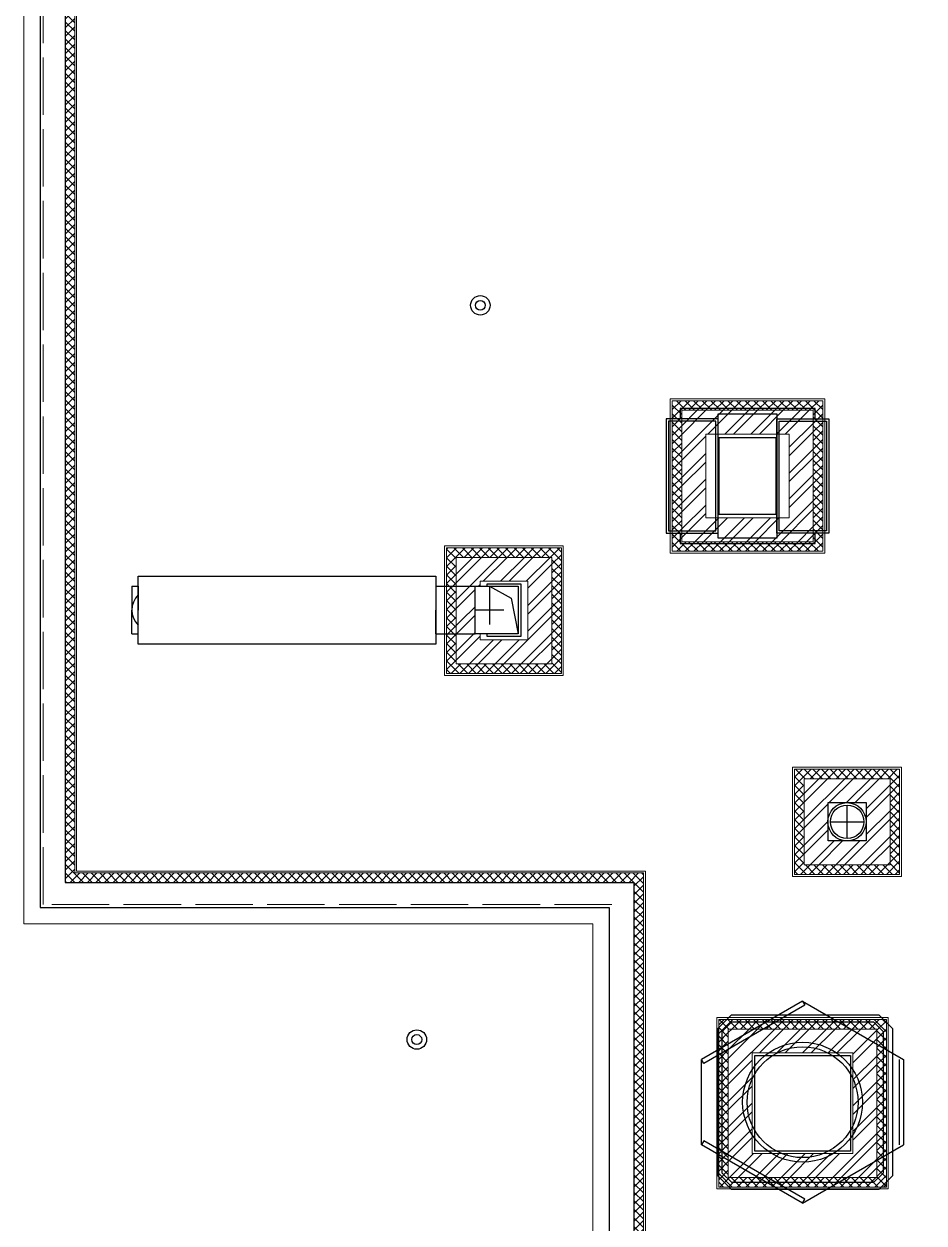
# Model space of a CAD drawing. Header units: millimetres. Extents: x -222892 to 671268, y 0 to 135099.
# Drawn here: x 595602 to 605002, y 103013 to 115540 of the extents above; entities that cross this region are included whole.
import ezdxf

# ---------------------------------------------------------------- set-up
doc = ezdxf.new("R2010")
doc.units = ezdxf.units.MM
doc.linetypes.add('ACAD_ISO02W100', pattern=[15, 12, -3])
doc.linetypes.add('HIDDEN', pattern=[6, 4, -2])
for name, color, linetype in [('Aks_скрытые_линии', 7, 'HIDDEN'), ('Aks_Схема', 3, 'Continuous'), ('АР_Парапет', 142, 'Continuous'), ('Аэратор', 20, 'Continuous'), ('М_0_ВД1', 1, 'Continuous'), ('М_0_ПД2', 181, 'Continuous'), ('М_3_транзиты 7эт', 112, 'Continuous'), ('М_дефлектор', 122, 'Continuous'), ('ПРОЕМЫ ОВ', 173, 'Continuous')]:
    doc.layers.add(name, color=color, linetype=linetype)
for name, color, linetype, lineweight in [('АР_Навесной фасад', 190, 'Continuous', 5), ('АР_Перегородки кирпич', 244, 'Continuous', 5), ('АР_Перегородки_кирпич_Штрих', 244, 'Continuous', 5), ('АР_Утеплитель', 154, 'Continuous', 5), ('АР_Штрих утеплитель', 24, 'Continuous', 5), ('М_0_В35', 142, 'Continuous', 25), ('пунктир', 251, 'Continuous', 5)]:
    doc.layers.add(name, color=color, linetype=linetype, lineweight=lineweight)
pattern_1 = [(45, (0, 0), (-44.90128060534577, 44.90128060534577), []), (135, (0, 0), (-44.90128060534577, -44.90128060534576), [])]
pattern_2 = [(45, (0, 0), (-134.7038418160373, 134.7038418160373), []), (45, (89.80260000000001, 0), (-134.7038418160373, 134.7038418160373), [])]

# ---------------------------------------------------------------- blocks, each defined once
blk = doc.blocks.new('A$Cd8bddbec')
at = {"color": 251, "linetype": 'ByBlock'}
for points in [[(-1.812643679179009, 174.9906120993133), (-1.812643679179052, -174.9906120993133)], [(-174.9999951755477, 0.04109207082366099), (174.9999951755478, 0.04109207082365231)]]:
    blk.add_lwpolyline(points, dxfattribs=at)
blk.add_circle((0, 0), 175, dxfattribs=at)
at = {"layer": 'М_дефлектор'}
blk.add_circle((-1.812643679179018, 0.04109207082365174), 200, dxfattribs=at)
blk = doc.blocks.new('*U4720')
at = {"linetype": 'ByBlock'}
for p, q in [((-15.5535269721835, -3.55), (-15.5535269721835, 3.55)), ((-15.5535269721835, 3.55), (15.55207691330563, 3.55)), ((15.55207691330563, 3.55), (15.55207691330563, -3.55)), ((15.55207691330563, -3.55), (-15.5535269721835, -3.55))]:
    blk.add_line(p, q, dxfattribs=at)
blk = doc.blocks.new('Aks_es_drop_rect_500_300_100_50_50_wipe')
at = {"color": 0, "linetype": 'ByBlock', "lineweight": -2}
blk.add_wipeout([(-2.5, 1.5), (2.5, 1.5), (2.5, -3), (-2.5, -3)], dxfattribs=at)
blk = doc.blocks.new('Aks_es_drop_rect_500_300_100_50_50')
at = {"color": 0, "linetype": 'ByBlock', "lineweight": -2}
blk.add_blockref('Aks_es_drop_rect_500_300_100_50_50_wipe', (0, 0), dxfattribs=at)
for p, q in [((-2.5, 1.5), (2.5, 1.5)), ((-2.5, -3), (-2.5, 1.5)), ((2.5, 1.5), (2.5, -3)), ((2.5, -3), (-2.5, -3))]:
    blk.add_line(p, q, dxfattribs=at)
at = {"layer": 'Aks_скрытые_линии'}
for p, q in [((-1.25, 0.75), (2.5, 1.5)), ((-2.5, -1.5), (-1.25, 0.75)), ((-2.5, -1.5), (2.5, -1.5))]:
    blk.add_line(p, q, dxfattribs=at)
at = {"layer": 'Aks_Схема'}
blk.add_line((0, 0), (0, -3), dxfattribs=at)
blk = doc.blocks.new('A$C64099ede')
at = {"layer": 'М_0_ПД2', "color": 251}
for points in [[(-454.9999999971478, -1.746229827404022e-10), (-192.3056275165873, 454.9999999986612)], [(-454.9999999970314, 0), (-192.3056275165873, 454.9999999986612)], [(-437.679491921328, -10), (-174.9851194408839, 444.9999999986612)], [(-192.3056275165873, 454.9999999986612), (192.3056275208946, 454.9999999986612)], [(-192.3056275165873, 454.9999999986612), (192.3056275208946, 454.9999999986612)], [(-174.9851194408839, 444.9999999986612), (-192.3056275165873, 454.9999999986612)], [(174.9851194451912, 444.9999999986612), (192.3056275208946, 454.9999999986612)], [(437.6794919256354, -10), (174.9851194451912, 444.9999999986612)], [(455.0000000014552, -1.746229827404022e-10), (192.3056275208946, 454.9999999986612)], [(-454.9999999971478, 1.746229827404022e-10), (-192.3056275165873, -454.9999999986612)], [(-454.9999999970314, 0), (-437.679491921328, -10)], [(455.0000000014552, 1.746229827404022e-10), (192.3056275208946, -454.9999999986612)], [(455.0000000013388, 0), (437.6794919256354, -10)], [(192.305627519323, -435.0000000013388), (-192.3056275150157, -435.0000000013388)], [(192.305627519323, -455.0000000013388), (-192.3056275150157, -455.0000000013388)], [(192.305627519323, -455.0000000013388), (-192.3056275150157, -455.0000000013388)]]:
    blk.add_lwpolyline(points, dxfattribs=at)
blk.add_circle((0, 0), 270, dxfattribs=at)
at = {"layer": 'М_0_ПД2', "color": 7}
blk.add_circle((0, 0), 250, dxfattribs=at)
blk = doc.blocks.new('A$C744eaef8')
at = {"layer": 'М_0_ПД2', "color": 7}
for points in [[(390.4054068390979, -477.1152535710717), (-390.4054040010087, -477.1152535710717), (-462.7027013009647, -404.8179562711157), (-462.7027013009647, 375.9928545688745), (-390.4054040010087, 448.2901518689469), (390.4054068390979, 448.2901518689469), (462.7027041390538, 375.9928545688745), (462.7027041390538, -404.8179562711157)], [(375.4321480205981, -426.5540561266243), (-375.4321417546598, -426.5540561266243), (-426.5540509370621, -375.4321469443385), (-426.5540509370621, 375.4321428312687), (-375.4321417546598, 426.5540520134382), (375.4321480208309, 426.5540520134382), (426.5540572030004, 375.4321428311523), (426.5540572030004, -375.4321469443385)]]:
    blk.add_lwpolyline(points, close=True, dxfattribs=at)
at = {"layer": 'М_0_ПД2', "xscale": 1.175824175868132, "yscale": 1.175824175868132, "zscale": 1.175824175868132}
blk.add_blockref('A$C64099ede', (0, 0), dxfattribs=at)
blk = doc.blocks.new('A$C608f0813')
at = {"layer": 'М_0_ВД1', "color": 7}
for points in [[(677.5000017454149, 574.9999988851778), (677.5000017454149, 677.4999988881755), (-677.4999982545851, 677.4999988881755), (-677.4999982545851, 574.9999988851778)], [(-677.4999982545851, -575.0000011148222), (-677.4999982545851, -677.5000011118245), (677.5000017454149, -677.5000011118245), (677.5000017454149, -575.0000011148222)]]:
    blk.add_lwpolyline(points, dxfattribs=at)
at = {"layer": 'М_0_ВД1'}
for points in [[(-293.9614650491276, 624.9999988851778), (293.9614685358829, 624.9999988851778), (293.9614685358829, -625.0000011148222), (-293.9614650491276, -625.0000011148222)], [(-817.4999982525478, -575.0000011148222), (-293.961465045053, -575.0000011148222), (-293.961465045053, 574.9999988851778), (-817.4999982525478, 574.9999988851778)], [(817.5000017433777, -575.0000011148222), (293.9614685358829, -575.0000011148222), (293.9614685358829, 574.9999988851778), (817.5000017433777, 574.9999988851778)]]:
    blk.add_lwpolyline(points, close=True, dxfattribs=at)
at = {"layer": 'М_0_ВД1', "color": 251}
for points in [[(-792.4999982525478, -550.0000011148222), (-318.961465045053, -550.0000011148222), (-318.961465045053, 549.9999988851778), (-792.4999982525478, 549.9999988851778)], [(792.5000017433777, -550.0000011148222), (318.9614685358829, -550.0000011148222), (318.9614685358829, 549.9999988851778), (792.5000017433777, 549.9999988851778)]]:
    blk.add_lwpolyline(points, close=True, dxfattribs=at)

msp = doc.modelspace()

# ---------------------------------------------------------------- hatches: boundary and pattern name
at = {"layer": 'АР_Перегородки_кирпич_Штрих', "ltscale": 500}
h = msp.add_hatch(dxfattribs=at)
h.set_pattern_fill('ANSI32', color=256, scale=20)
h.set_pattern_definition(pattern_2)
h.paths.add_polyline_path([(603594.9840929147, 110381.301025819), (602721.9840929147, 110381.301025819), (602721.9840929147, 111254.301025819), (603594.9840929147, 111254.301025819)], flags=16)
h.paths.add_polyline_path([(603844.9840929147, 110131.301025819), (602471.9840929147, 110131.301025819), (602471.9840929147, 111504.301025819), (603844.9840929147, 111504.301025819)])
h = msp.add_hatch(dxfattribs=at)
h.set_pattern_fill('ANSI32', color=256, scale=20)
h.set_pattern_definition(pattern_2)
h.paths.add_polyline_path([(600864.926233595, 109104.6619866958), (600364.926233595, 109104.6619866959), (600364.9262314842, 109717.4119871762), (600864.9262314842, 109717.4119871762)], flags=16)
h.paths.add_polyline_path([(601114.9262344562, 108854.6619866958), (600114.9262344562, 108854.6619866959), (600114.9262306229, 109967.4119871762), (601114.9262306229, 109967.4119871761)])
h = msp.add_hatch(dxfattribs=at)
h.set_pattern_fill('ANSI32', color=256, scale=20)
h.set_pattern_definition(pattern_2)
h.paths.add_polyline_path([(604397.3857400967, 107004.9283540676), (603999.1983842109, 107004.9004554736), (603999.1983842109, 107404.9004554736), (604397.3857400967, 107404.9283540676)], flags=16)
h.paths.add_polyline_path([(604647.3857400967, 106754.9458694509), (603749.1983842109, 106754.882938863), (603749.1983842109, 107654.8829400902), (604647.3857400967, 107654.9458706782)])
h = msp.add_hatch(dxfattribs=at)
h.set_pattern_fill('ANSI32', color=256, scale=20)
h.set_pattern_definition(pattern_2)
h.paths.add_polyline_path([(604509.0925490647, 103488.9907927899), (602958.0925490647, 103488.9907927899), (602958.0925490647, 105039.9907927899), (604509.0925490647, 105039.9907927899)])
h.paths.add_polyline_path([(604259.0925490647, 103738.9907927899), (603208.0925490647, 103738.9907927899), (603208.0925490647, 104789.9907927899), (604259.0925490647, 104789.9907927899)], flags=16)
at = {"layer": 'АР_Утеплитель', "ltscale": 500}
h = msp.add_hatch(dxfattribs=at)
h.set_pattern_fill('ANSI37', color=256, scale=20)
h.set_pattern_definition(pattern_1)
h.paths.add_polyline_path([(603844.9840929147, 110131.301025819), (602471.9840929147, 110131.301025819), (602471.9840929147, 111504.301025819), (603844.9840929147, 111504.301025819)], flags=16)
h.paths.add_polyline_path([(603944.9840929147, 110031.301025819), (602371.9840929147, 110031.301025819), (602371.9840929147, 111604.301025819), (603944.9840929147, 111604.301025819)])
h = msp.add_hatch(dxfattribs=at)
h.set_pattern_fill('ANSI37', color=256, scale=20)
h.set_pattern_definition(pattern_1)
h.paths.add_polyline_path([(601114.9262344562, 108854.6619866958), (600114.9262344562, 108854.6619866959), (600114.9262306229, 109967.4119871762), (601114.9262306229, 109967.4119871761)], flags=16)
h.paths.add_polyline_path([(601214.9262348006, 108754.6619866958), (600014.9262348006, 108754.661986696), (600014.9262302783, 110067.4119871763), (601214.9262302783, 110067.4119871761)])
h = msp.add_hatch(dxfattribs=at)
h.set_pattern_fill('ANSI37', color=256, scale=20)
h.set_pattern_definition(pattern_1)
h.paths.add_polyline_path([(604647.3857400967, 106754.9458694509), (603749.1983842109, 106754.882938863), (603749.1983842109, 107654.8829400902), (604647.3857400967, 107654.9458706782)], flags=16)
h.paths.add_polyline_path([(604747.3857400967, 106654.9528756043), (603649.1983842109, 106654.8759322188), (603649.1983842109, 107754.8759339369), (604747.3857400967, 107754.9528773224)])
h = msp.add_hatch(dxfattribs=at)
h.set_pattern_fill('ANSI37', color=256, scale=20)
h.set_pattern_definition(pattern_1)
h.paths.add_polyline_path([(604609.0925490647, 103388.9907927899), (602858.0925490647, 103388.9907927899), (602858.0925490647, 105139.9907927899), (604609.0925490647, 105139.9907927899)])
h.paths.add_polyline_path([(604509.0925490647, 103488.9907927899), (602958.0925490647, 103488.9907927899), (602958.0925490647, 105039.9907927899), (604509.0925490647, 105039.9907927899)], flags=16)
at = {"layer": 'АР_Штрих утеплитель', "ltscale": 500}
h = msp.add_hatch(dxfattribs=at)
h.set_pattern_fill('ANSI37', color=256, scale=20)
h.set_pattern_definition(pattern_1)
h.paths.add_polyline_path([(625642.3499963752, 127630.6824583524), (623063.6052688621, 127630.6824583524), (623063.6052688621, 127530.6824583524), (625642.3499963752, 127530.6824583524)])
edge = h.paths.add_edge_path()
edge.add_line((623063.6052688621, 127630.6824583524), (617092.3499963747, 127630.6824583525))
edge.add_line((617092.3499963747, 127630.6824583525), (617092.3499963748, 130631.1380299823))
edge.add_line((617092.3499963749, 130631.1380299823), (608032.3499963749, 130630.6824583525))
edge.add_line((608032.3499963749, 130630.6824583525), (608032.3499963749, 127122.7369796679))
edge.add_line((608032.3499963749, 127122.7369796679), (607541.3974972754, 127122.7369796679))
edge.add_arc((608841.0206282367, 116876.8313636951), 10328.00087983884, 97.22897371527748, 132.4844128153411)
edge.add_arc((606823.4037051329, 119160.6824583515), 7281.276563062834, 132.9138654462874, 150.3769831410849)
edge.add_arc((606823.4037051338, 119160.6824583511), 7281.276563063785, 150.3769831410856, 179.9999999999889)
edge.add_line((599542.1271420699, 119160.6824583525), (599542.12714207, 118630.6824583648))
edge.add_line((599542.1271420701, 118630.6824583648), (596032.3499963746, 118630.6824583648))
edge.add_line((596032.3499963745, 118630.6824583648), (596032.3499963745, 106570.6824583523))
edge.add_line((596032.3499963745, 106570.6824583523), (601972.2288270028, 106570.6824583522))
edge.add_line((601972.2288270027, 106570.6824583522), (601972.2288270026, 82275.68245835447))
edge.add_line((601972.2288270027, 82275.68245835447), (608482.4174433206, 82275.68244763688))
edge.add_line((608482.4174433206, 82275.68244763688), (608482.4174435138, 82375.68244763654))
edge.add_line((608482.4174435136, 82375.68244763654), (602072.2288270026, 82375.68245835447))
edge.add_line((602072.2288270027, 82375.68245835447), (602072.2288270027, 106670.6824583523))
edge.add_line((602072.2288270027, 106670.6824583523), (596132.3499963743, 106670.6824583523))
edge.add_line((596132.3499963742, 106670.6824583523), (596132.3499963745, 118530.6824583648))
edge.add_line((596132.3499963745, 118530.6824583648), (599642.12714207, 118530.6824583648))
edge.add_line((599642.1271420701, 118530.6824583648), (599643.6052673388, 119295.6824583508))
edge.add_arc((606820.6534321869, 119161.8791517242), 7178.295318904981, 150.1859382412759, 178.9319457575193, ccw=False)
edge.add_arc((606823.403705134, 119160.6824583507), 7181.276563064186, 133.0783930265534, 150.1885639364678, ccw=False)
edge.add_arc((608840.4861857484, 116878.6115553474), 10226.16664863278, 97.26253171683669, 132.6002756336445, ccw=False)
edge.add_line((607547.7357453064, 127022.7369796679), (608132.3499963749, 127022.7369796679))
edge.add_line((608132.3499963749, 127022.7369796679), (608132.3499963749, 130530.6824583525))
edge.add_line((608132.3499963749, 130530.6824583525), (616992.3499963749, 130530.6824583525))
edge.add_line((616992.3499963749, 130530.6824583525), (616992.3499963749, 127630.6824583525))
edge.add_line((616992.3499963747, 127630.6824583525), (616992.3499963748, 127530.6824583524))
edge.add_line((616992.3499963749, 127530.6824583524), (623063.6052688623, 127530.6824583524))
edge.add_line((623063.6052688621, 127530.6824583524), (623063.605268862, 127630.6824583524))

# ---------------------------------------------------------------- linework, layer by layer
at = {"layer": 'АР_Навесной фасад', "ltscale": 100}
for p, q in [((595602.3499963745, 119060.6824583648), (595602.3499963745, 106140.6824583525)), ((595602.3499963745, 106140.6824583525), (601542.2288270029, 106140.6824583522)), ((601542.2288270029, 106140.6824583522), (601542.2288270029, 81845.68245835468))]:
    msp.add_line(p, q, dxfattribs=at)
at = {"layer": 'АР_Парапет', "ltscale": 500}
for p, q in [((595772.3499963745, 118890.6824583648), (595772.3499963745, 106310.6824583524)), ((596032.3499963745, 118630.6824583648), (596032.3499963745, 106570.6824583523)), ((596032.3499963745, 106570.6824583523), (601972.2288270027, 106570.6824583522)), ((601972.2288270027, 106570.6824583522), (601972.2288270027, 82275.68245835447)), ((595772.3499963745, 106310.6824583524), (601712.2288270027, 106310.6824583523)), ((601712.2288270027, 106310.6824583523), (601712.2288270027, 82015.68245835451))]:
    msp.add_line(p, q, dxfattribs=at)
at = {"layer": 'АР_Перегородки кирпич', "linetype": 'Continuous', "ltscale": 100}
for points in [[(603844.9840929147, 110131.301025819), (602471.9840929147, 110131.301025819), (602471.9840929147, 111504.301025819), (603844.9840929147, 111504.301025819)], [(603594.9840929147, 110381.301025819), (602721.9840929147, 110381.301025819), (602721.9840929147, 111254.301025819), (603594.9840929147, 111254.301025819)], [(601114.9262344562, 108854.6619866958), (600114.9262344562, 108854.6619866959), (600114.9262306229, 109967.4119871762), (601114.9262306229, 109967.4119871761)], [(600864.926233595, 109104.6619866958), (600364.926233595, 109104.6619866959), (600364.9262314842, 109717.4119871762), (600864.9262314842, 109717.4119871762)], [(604647.3857400967, 106754.9458694509), (603749.1983842109, 106754.882938863), (603749.1983842109, 107654.8829400902), (604647.3857400967, 107654.9458706782)], [(604397.3857400967, 107004.9283540676), (603999.1983842109, 107004.9004554736), (603999.1983842109, 107404.9004554736), (604397.3857400967, 107404.9283540676)], [(604509.0925490647, 103488.9907927899), (602958.0925490647, 103488.9907927899), (602958.0925490647, 105039.9907927899), (604509.0925490647, 105039.9907927899)], [(604259.0925490647, 103738.9907927899), (603208.0925490647, 103738.9907927899), (603208.0925490647, 104789.9907927899), (604259.0925490647, 104789.9907927899)]]:
    msp.add_lwpolyline(points, close=True, dxfattribs=at)
at = {"layer": 'АР_Утеплитель', "ltscale": 500}
for points in [[(603964.9840929147, 110011.301025819), (602351.9840929147, 110011.301025819), (602351.9840929147, 111624.301025819), (603964.9840929147, 111624.301025819)], [(603944.9840929147, 110031.301025819), (602371.9840929147, 110031.301025819), (602371.9840929147, 111604.301025819), (603944.9840929147, 111604.301025819)], [(601234.9262348695, 108734.6619866958), (599994.9262348695, 108734.661986696), (599994.9262302094, 110087.4119871763), (601234.9262302094, 110087.4119871761)], [(601214.9262348006, 108754.6619866958), (600014.9262348006, 108754.661986696), (600014.9262302783, 110067.4119871763), (601214.9262302783, 110067.4119871761)], [(604767.3857400967, 106634.9542768349), (603629.1983842109, 106634.8745308899), (603629.1983842109, 107774.8745327062), (604767.3857400967, 107774.9542786512)], [(604747.3857400967, 106654.9528756043), (603649.1983842109, 106654.8759322188), (603649.1983842109, 107754.8759339369), (604747.3857400967, 107754.9528773224)], [(604629.0925490647, 103368.9907927899), (602838.0925490647, 103368.9907927899), (602838.0925490647, 105159.9907927899), (604629.0925490647, 105159.9907927899)], [(604609.0925490647, 103388.9907927899), (602858.0925490647, 103388.9907927899), (602858.0925490647, 105139.9907927899), (604609.0925490647, 105139.9907927899)], [(604609.0925490647, 103388.9907927899), (602858.0925490647, 103388.9907927899), (602858.0925490647, 105139.9907927899), (604609.0925490647, 105139.9907927899)]]:
    msp.add_lwpolyline(points, close=True, dxfattribs=at)
at = {"layer": 'АР_Штрих утеплитель', "ltscale": 500}
for p, q in [((596132.3499963745, 118530.6824583648), (596132.3499963742, 106670.6824583523)), ((596152.3499963747, 118510.6824583648), (596152.3499963742, 106690.6824583523)), ((596132.3499963742, 106670.6824583523), (602072.2288270027, 106670.6824583522)), ((596152.3499963742, 106690.6824583523), (602092.2288270027, 106690.6824583522)), ((602072.2288270027, 106670.6824583522), (602072.2288270029, 82375.68245835447)), ((602092.2288270027, 106690.6824583522), (602092.2288270029, 82395.68245835447))]:
    msp.add_line(p, q, dxfattribs=at)
at = {"layer": 'Аэратор'}
for centre, radius in [((600368.1619836306, 112600.6824583524), 101.5999999999767), ((600368.1619836306, 112600.6824583524), 51.59999999997672), ((599704.992955433, 104930.2636126161), 101.5999999999767), ((599704.992955433, 104930.2636126161), 51.59999999997672)]:
    msp.add_circle(centre, radius, dxfattribs=at)
at = {"layer": 'М_0_В35', "linetype": 'Continuous'}
for p, q in [((596729.7775609362, 109667.4119871772), (596729.7775609368, 109417.4119871772)), ((596729.7775609362, 109667.4119871772), (596794.1571031316, 109667.4119871773)), ((596794.1571031316, 109667.4119871773), (596794.1571031322, 109417.4119871773)), ((599904.1571031325, 109667.4119871767), (599904.1571031322, 109417.4119871767)), ((599904.1571031325, 109667.4119871767), (600314.9262314842, 109667.4119871763)), ((600314.9262314842, 109667.4119871763), (600314.9262314839, 109417.4119871763)), ((596729.7775609373, 109167.4119871772), (596729.7775609368, 109417.4119871772)), ((596794.1571031328, 109167.4119871773), (596794.1571031322, 109417.4119871773)), ((599904.157103132, 109167.4119871767), (599904.1571031322, 109417.4119871767)), ((600314.9262314837, 109167.4119871763), (600314.9262314839, 109417.4119871763)), ((596729.7775609373, 109167.4119871772), (596794.1571031328, 109167.4119871773)), ((599904.157103132, 109167.4119871767), (600314.9262314837, 109167.4119871763))]:
    msp.add_line(p, q, dxfattribs=at)
at = {"layer": 'М_0_В35'}
msp.add_arc((596954.62364145, 109417.4119871772), 224.8460805132082, 135.5345379857663, 224.4654620142337, dxfattribs=at)
at = {"layer": 'ПРОЕМЫ ОВ', "ltscale": 500}
for points in [[(602858.4840958887, 111217.8010264729), (602858.4840958887, 110417.8010264729), (603458.4840958887, 110417.8010264729), (603458.4840958887, 111217.8010264729)], [(600789.9262314839, 109692.411987176), (600789.9262314839, 109142.4119871761), (600439.9262314839, 109142.4119871761), (600439.9262314839, 109692.4119871761)], [(604397.3857400967, 107004.9283540678), (603999.1983842109, 107004.9004554737), (603999.1983842109, 107404.9004554737), (604397.3857400967, 107404.9283540678)], [(604233.5925490647, 103764.4907927896), (603233.5925490647, 103764.4907927896), (603233.5925490647, 104764.4907927896), (604233.5925490647, 104764.4907927896)]]:
    msp.add_lwpolyline(points, close=True, dxfattribs=at)
at = {"layer": 'пунктир', "linetype": 'ACAD_ISO02W100', "ltscale": 50}
for p, q in [((595802.3499963749, 106340.6824583521), (595802.349996374, 118860.6824583525)), ((601742.2288270027, 106340.6824583525), (595802.3499963749, 106340.6824583521))]:
    msp.add_line(p, q, dxfattribs=at)

# ---------------------------------------------------------------- block references
at = {"layer": 'М_0_В35', "linetype": 'ByBlock', "xscale": 100, "yscale": 100, "zscale": 100, "rotation": 179.9999999999887}
msp.add_blockref('*U4720', (598349.1571031322, 109417.411987177), dxfattribs=at)
at = {"layer": 'М_0_ВД1', "xscale": 1.040544738165138, "yscale": 1.040544738165138, "zscale": 1.040544738165138}
msp.add_blockref('A$C608f0813', (603158.4840929145, 110817.8010258189), dxfattribs=at)
at = {"layer": 'М_3_транзиты 7эт', "linetype": 'ByBlock', "xscale": 1.9707, "yscale": 1.9707, "zscale": 1.9707, "rotation": 90}
msp.add_blockref('A$C744eaef8', (603733.4840994899, 104275.6824583525), dxfattribs=at)
at = {"layer": 'М_дефлектор'}
msp.add_blockref('A$Cd8bddbec', (604199.1983842109, 107204.9004554736), dxfattribs=at)

# ---------------------------------------------------------------- next in the draw order: block references
at = {"layer": 'М_0_В35', "linetype": 'Continuous', "xscale": 100, "yscale": 100, "zscale": 100, "rotation": 269.9999999999889}
msp.add_blockref('Aks_es_drop_rect_500_300_100_50_50', (600614.9262314839, 109417.4119871762), dxfattribs=at)

doc.saveas('drawing.dxf')
